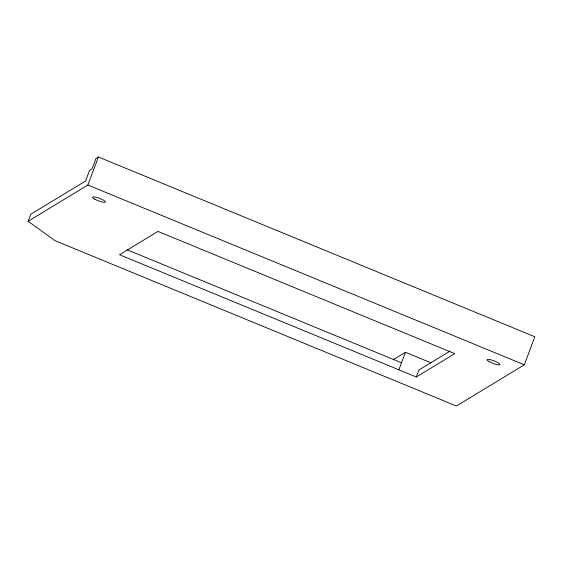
<?xml version="1.0" encoding="UTF-8"?>
<svg xmlns="http://www.w3.org/2000/svg" width="563" height="563" viewBox="0 0 563 563"><rect width="100%" height="100%" fill="white"/><g stroke="black" fill="none" stroke-linecap="round" stroke-linejoin="round"><path stroke-width="0.84" d="M28.15 221.259L30.782 214.25L85.59 180.99L89.545 170.483L91.994 168.991L95.949 158.477L98.405 156.986L534.85 336.773L524.315 364.81L456.417 406.014L54.885 240.612L28.15 221.259L87.863 185.023L98.405 156.986M398.857 369.8L405.444 352.276L431.223 362.896M416.31 376.992L454.763 353.663L157.978 231.407L119.532 254.736L416.31 376.992L418.949 369.982L449.999 351.136M393.171 359.722L405.444 352.276M87.863 185.023L524.315 364.81M127.034 249.733L401.489 362.79M94.584 199.091A6.876 1.372 20.6 0 0 105.281 202.201A6.876 1.372 20.6 0 0 97.132 197.543A6.876 1.372 20.6 0 0 94.584 199.091M489.127 361.615A6.876 1.372 20.6 0 0 499.831 364.725A6.876 1.372 20.6 0 0 491.682 360.067A6.876 1.372 20.6 0 0 489.127 361.615"/></g></svg>
